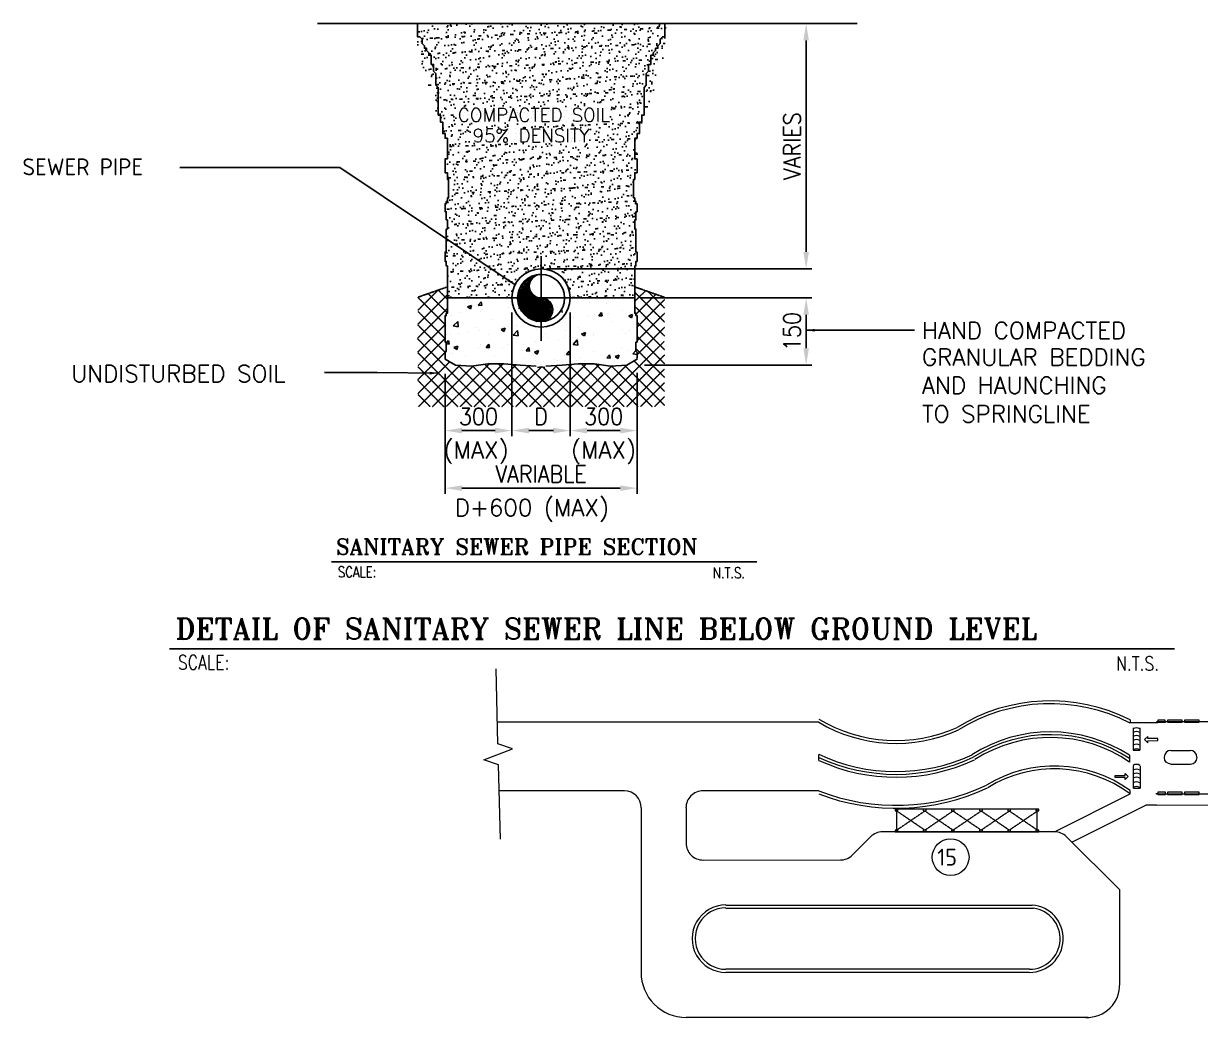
# Model space of a CAD drawing. Header units: metres. Extents: x 6917732 to 8046551, y 3602874 to 4094271.
# Drawn here: x 6917732 to 7126787, y 3789614 to 3966128 of the extents above; entities that cross this region are included whole.
import ezdxf

# ---------------------------------------------------------------- set-up
doc = ezdxf.new("R2010")
doc.units = ezdxf.units.M
doc.header["$LTSCALE"] = 0.5
doc.header["$MEASUREMENT"] = 0
doc.header["$PDMODE"] = 2
doc.header["$PDSIZE"] = 0.1
for name, pattern in [('03000 - Plant Layout 1$0$CENTER2', [1.125, 0.75, -0.125, 0.125, -0.125]), ('CENTER2', [1.125, 0.75, -0.125, 0.125, -0.125]), ('HIDDEN', [0.375, 0.25, -0.125]), ('HIDDEN2', [4.7625, 3.175, -1.5875])]:
    doc.linetypes.add(name, pattern=pattern)
doc.layers.get('0').update_dxf_attribs({"linetype": 'CONTINUOUS'})
doc.layers.get('Defpoints').update_dxf_attribs({"linetype": 'CONTINUOUS'})
for name, color, linetype in [('A-CL', 8, 'CENTER2'), ('CI-CEN', 1, '03000 - Plant Layout 1$0$CENTER2'), ('CI-ROAD', 11, 'CONTINUOUS'), ('DIM', 8, 'CONTINUOUS'), ('Extinguisher', 2, 'CONTINUOUS'), ('PIPING', 7, 'CONTINUOUS'), ('POTABLE', 6, 'CONTINUOUS'), ('RD-TXT', 7, 'CONTINUOUS'), ('SANITARY', 6, 'CONTINUOUS'), ('TBLOCK', 7, 'CONTINUOUS'), ('TXT-BLDG NO', 20, 'CONTINUOUS'), ('TXT5', 4, 'CONTINUOUS')]:
    doc.layers.add(name, color=color, linetype=linetype)
doc.layers.add('AN-TEXT', color=7, linetype='CONTINUOUS', lineweight=40)
doc.layers.add('CI-PED-FOOTPATH', color=44, linetype='CONTINUOUS', lineweight=0)
doc.layers.get('CI-CEN').off()
doc.styles.add('3.5mm', font='ISO3098B.shx', dxfattribs={"height": 3.5})
doc.styles.add('ROMANS', font='ROMANS.shx', dxfattribs={"width": 0.9})
doc.styles.add('RS', font='ROMANS.shx')
doc.styles.add('RT', font='ROMANT')
doc.dimstyles.new('1-200', dxfattribs={"dimtxt": 3000, "dimasz": 3000, "dimexe": 1000, "dimexo": 1000, "dimgap": 1000, "dimtad": 1, "dimdec": 0, "dimdsep": 46, "dimtxsty": 'ROMANS', "dimcen": 0, "dimclrd": 5, "dimclre": 5, "dimclrt": 2, "dimadec": 0, "dimazin": 2, "dimtfac": 1, "dimtdec": 0, "dimtmove": 2, "dimatfit": 2, "dimfxl": 1, "dimtolj": 1, "dimtzin": 0, "dimlwd": -1, "dimlwe": -1, "dimarcsym": 0})

# ---------------------------------------------------------------- blocks, each defined once
blk = doc.blocks.new('*D64')
at = {"layer": 'Defpoints', "color": 0, "lineweight": -3, "transparency": 16777216}
for p in [(7042021, 3966128), (7009666, 3922576), (7056748, 3922576)]:
    blk.add_point(p, dxfattribs=at)
at = {"layer": 'DIM', "color": 5, "transparency": 16777216}
for p, q in [((7043021, 3966128), (7057748, 3966128)), ((7056748, 3963128), (7056748, 3925576)), ((7010666, 3922576), (7057748, 3922576))]:
    blk.add_line(p, q, dxfattribs=at)
at = {"layer": 'DIM', "color": 5, "lineweight": -3, "transparency": 16777216}
for points in [[(7056248, 3963128), (7057248, 3963128), (7056748, 3966128)], [(7056248, 3925576), (7057248, 3925576), (7056748, 3922576)]]:
    blk.add_solid(points, dxfattribs=at)
at = {"layer": 'DIM', "color": 2, "transparency": 16777216, "insert": (7054248, 3944352), "char_height": 3000, "attachment_point": 5, "rotation": 90, "style": 'ROMANS'}
blk.add_mtext('\\A1;VARIES', dxfattribs=at)
blk = doc.blocks.new('*D65')
at = {"layer": 'Defpoints', "color": 0, "lineweight": -3, "transparency": 16777216}
for p in [(7026718, 3905102), (6992613, 3902577), (7026718, 3883617)]:
    blk.add_point(p, dxfattribs=at)
at = {"layer": 'DIM', "color": 5, "transparency": 16777216}
for p, q in [((7026718, 3904102), (7026718, 3882617)), ((6992613, 3901577), (6992613, 3882617)), ((6995613, 3883617), (7023718, 3883617))]:
    blk.add_line(p, q, dxfattribs=at)
at = {"layer": 'DIM', "color": 5, "lineweight": -3, "transparency": 16777216}
for points in [[(6995613, 3884117), (6995613, 3883117), (6992613, 3883617)], [(7023718, 3884117), (7023718, 3883117), (7026718, 3883617)]]:
    blk.add_solid(points, dxfattribs=at)
at = {"layer": 'DIM', "color": 2, "transparency": 16777216, "insert": (7009666, 3886117), "char_height": 3000, "attachment_point": 5, "style": 'ROMANS'}
blk.add_mtext('\\A1;VARIABLE', dxfattribs=at)
blk = doc.blocks.new('*D66')
at = {"layer": 'Defpoints', "color": 0, "lineweight": -3, "transparency": 16777216}
for p in [(7014844, 3915804), (7026718, 3902731), (7026718, 3893839)]:
    blk.add_point(p, dxfattribs=at)
at = {"layer": 'DIM', "color": 5, "transparency": 16777216}
for p, q in [((7014844, 3914804), (7014844, 3892839)), ((7026718, 3901731), (7026718, 3892839)), ((7017844, 3893839), (7023718, 3893839))]:
    blk.add_line(p, q, dxfattribs=at)
at = {"layer": 'DIM', "color": 5, "lineweight": -3, "transparency": 16777216}
for points in [[(7017844, 3894339), (7017844, 3893339), (7014844, 3893839)], [(7023718, 3894339), (7023718, 3893339), (7026718, 3893839)]]:
    blk.add_solid(points, dxfattribs=at)
at = {"layer": 'DIM', "color": 2, "transparency": 16777216, "insert": (7020781, 3896339), "char_height": 3000, "attachment_point": 5, "style": 'ROMANS'}
blk.add_mtext('\\A1;300', dxfattribs=at)
blk = doc.blocks.new('*D67')
at = {"layer": 'Defpoints', "color": 0, "lineweight": -3, "transparency": 16777216}
for p in [(7004488, 3913434), (7014844, 3913434), (7014844, 3893839)]:
    blk.add_point(p, dxfattribs=at)
at = {"layer": 'DIM', "color": 5, "transparency": 16777216}
for p, q in [((7004488, 3912434), (7004488, 3892839)), ((7014844, 3912434), (7014844, 3892839)), ((7007488, 3893839), (7011844, 3893839))]:
    blk.add_line(p, q, dxfattribs=at)
at = {"layer": 'DIM', "color": 5, "lineweight": -3, "transparency": 16777216}
for points in [[(7007488, 3894339), (7007488, 3893339), (7004488, 3893839)], [(7011844, 3894339), (7011844, 3893339), (7014844, 3893839)]]:
    blk.add_solid(points, dxfattribs=at)
at = {"layer": 'DIM', "color": 2, "transparency": 16777216, "insert": (7009666, 3896339), "char_height": 3000, "attachment_point": 5, "style": 'ROMANS'}
blk.add_mtext('\\A1;D', dxfattribs=at)
blk = doc.blocks.new('*D68')
at = {"layer": 'Defpoints', "color": 0, "lineweight": -3, "transparency": 16777216}
for p in [(7004488, 3915804), (6992613, 3904948), (7004488, 3893839)]:
    blk.add_point(p, dxfattribs=at)
at = {"layer": 'DIM', "color": 5, "transparency": 16777216}
for p, q in [((7004488, 3914804), (7004488, 3892839)), ((6992613, 3903948), (6992613, 3892839)), ((6995613, 3893839), (7001488, 3893839))]:
    blk.add_line(p, q, dxfattribs=at)
at = {"layer": 'DIM', "color": 5, "lineweight": -3, "transparency": 16777216}
for points in [[(6995613, 3894339), (6995613, 3893339), (6992613, 3893839)], [(7001488, 3894339), (7001488, 3893339), (7004488, 3893839)]]:
    blk.add_solid(points, dxfattribs=at)
at = {"layer": 'DIM', "color": 2, "transparency": 16777216, "insert": (6998551, 3896339), "char_height": 3000, "attachment_point": 5, "style": 'ROMANS'}
blk.add_mtext('\\A1;300', dxfattribs=at)
blk = doc.blocks.new('*D69')
at = {"layer": 'Defpoints', "color": 0, "lineweight": -3, "transparency": 16777216}
for p in [(7026309, 3917398), (7027031, 3905465), (7056748, 3905465)]:
    blk.add_point(p, dxfattribs=at)
at = {"layer": 'DIM', "color": 5, "transparency": 16777216}
for p, q in [((7027309, 3917398), (7057748, 3917398)), ((7056748, 3914398), (7056748, 3908465)), ((7028031, 3905465), (7057748, 3905465))]:
    blk.add_line(p, q, dxfattribs=at)
at = {"layer": 'DIM', "color": 5, "lineweight": -3, "transparency": 16777216}
for points in [[(7056248, 3914398), (7057248, 3914398), (7056748, 3917398)], [(7056248, 3908465), (7057248, 3908465), (7056748, 3905465)]]:
    blk.add_solid(points, dxfattribs=at)
at = {"layer": 'DIM', "color": 2, "transparency": 16777216, "insert": (7054248, 3911431), "char_height": 3000, "attachment_point": 5, "rotation": 90, "style": 'ROMANS'}
blk.add_mtext('\\A1;150', dxfattribs=at)
blk = doc.blocks.new('*X63')
at = {"color": 0}
for p, q in [((501839, -64903), (501887, -64845)), ((501899, -64908), (501887, -64845)), ((501996, -64783), (501996, -64783)), ((502421, -64830), (502421, -64830)), ((502530, -64806), (502530, -64806)), ((502788, -64865), (502788, -64865)), ((503064, -64829), (503064, -64829)), ((503167, -64815), (503167, -64815)), ((503409, -64808), (503409, -64808)), ((503597, -64851), (503597, -64851)), ((503827, -64850), (503827, -64850)), ((501278, -65063), (501278, -65063)), ((501528, -65031), (501528, -65031)), ((501648, -64935), (501718, -64908)), ((501648, -64935), (501697, -64969)), ((501697, -64969), (501718, -64908)), ((501838, -64930), (501838, -64930)), ((501839, -64903), (501899, -64908)), ((501871, -65017), (501871, -65017)), ((501907, -64981), (501907, -64981)), ((502385, -64947), (502385, -64947)), ((502538, -64898), (502538, -64898)), ((502556, -64965), (502604, -64908)), ((502616, -64971), (502604, -64908)), ((502890, -64883), (502890, -64883)), ((503085, -65015), (503135, -65049)), ((503134, -65049), (503155, -64989)), ((503244, -64950), (503244, -64950)), ((503333, -65034), (503322, -64971)), ((503910, -65071), (503910, -65071)), ((503991, -65091), (504039, -65034)), ((504050, -65096), (504039, -65034)), ((504131, -64874), (504131, -64874)), ((504165, -65043), (504165, -65043)), ((504416, -65006), (504416, -65006)), ((504522, -65095), (504592, -65069)), ((504572, -65129), (504592, -65069)), ((501267, -65272), (501267, -65272)), ((501352, -65092), (501352, -65092)), ((501393, -65273), (501471, -65192)), ((501393, -65273), (501482, -65287)), ((501482, -65287), (501471, -65192)), ((501494, -65250), (501494, -65250)), ((502077, -65150), (502077, -65150)), ((502275, -65292), (502275, -65292)), ((502372, -65280), (502372, -65280)), ((502525, -65259), (502525, -65259)), ((502878, -65216), (502878, -65216)), ((503397, -65141), (503397, -65141)), ((503536, -65126), (503536, -65126)), ((503786, -65093), (503786, -65093)), ((503991, -65091), (504050, -65096)), ((504209, -65200), (504209, -65200)), ((504522, -65095), (504572, -65129)), ((501265, -65425), (501265, -65425)), ((501340, -65425), (501340, -65425)), ((501478, -65406), (501478, -65406)), ((501644, -65375), (501644, -65375)), ((501801, -65294), (501801, -65294)), ((501859, -65350), (501859, -65350)), ((502012, -65429), (502012, -65429)), ((502245, -65338), (502315, -65311)), ((502245, -65338), (502294, -65371)), ((502294, -65372), (502315, -65311)), ((502335, -65317), (502335, -65317)), ((502459, -65500), (502459, -65500)), ((502460, -65439), (502538, -65357)), ((502460, -65439), (502549, -65452)), ((502549, -65452), (502538, -65357)), ((502546, -65451), (502546, -65451)), ((502869, -65340), (502869, -65340)), ((503042, -65400), (503042, -65400)), ((503080, -65474), (503080, -65474)), ((503385, -65474), (503385, -65474)), ((503403, -65362), (503403, -65362)), ((503523, -65487), (503523, -65487)), ((503614, -65496), (503614, -65496)), ((503625, -65300), (503625, -65300)), ((503682, -65418), (503752, -65391)), ((503682, -65418), (503731, -65452)), ((503731, -65452), (503752, -65391)), ((503898, -65403), (503898, -65403)), ((503902, -65438), (503902, -65438)), ((504403, -65339), (504403, -65339)), ((504470, -65407), (504470, -65407)), ((504533, -65354), (504533, -65354)), ((501267, -65584), (501309, -65535)), ((501267, -65593), (501320, -65597)), ((501293, -65700), (501293, -65700)), ((501320, -65597), (501309, -65535)), ((501404, -65660), (501474, -65634)), ((501404, -65660), (501454, -65694)), ((501454, -65694), (501474, -65634)), ((501847, -65683), (501847, -65683)), ((501876, -65600), (501876, -65600)), ((501978, -65655), (502026, -65597)), ((501978, -65655), (502037, -65660)), ((502012, -65686), (502012, -65686)), ((502037, -65660), (502026, -65598)), ((502262, -65653), (502262, -65653)), ((502360, -65613), (502360, -65613)), ((502641, -65604), (502641, -65604)), ((502695, -65718), (502743, -65660)), ((502755, -65723), (502743, -65660)), ((502865, -65549), (502865, -65549)), ((503273, -65520), (503273, -65520)), ((503528, -65604), (503605, -65523)), ((503528, -65604), (503616, -65618)), ((503616, -65618), (503605, -65523)), ((504391, -65672), (504391, -65672)), ((504595, -65770), (504651, -65711)), ((501327, -65758), (501327, -65758)), ((501380, -65769), (501380, -65769)), ((501602, -65803), (501602, -65803)), ((502136, -65825), (502136, -65825)), ((502670, -65848), (502670, -65848)), ((502695, -65718), (502755, -65723)), ((502841, -65741), (502911, -65714)), ((502841, -65741), (502891, -65774)), ((502853, -65882), (502853, -65882)), ((502891, -65774), (502911, -65714)), ((503010, -65915), (503010, -65915)), ((503204, -65870), (503204, -65870)), ((503260, -65882), (503260, -65882)), ((503373, -65807), (503373, -65807)), ((503412, -65780), (503460, -65723)), ((503412, -65780), (503472, -65786)), ((503472, -65786), (503460, -65723)), ((503584, -65896), (503584, -65896)), ((503639, -65832), (503639, -65832)), ((503738, -65893), (503738, -65893)), ((503886, -65736), (503886, -65736)), ((504129, -65843), (504178, -65786)), ((504129, -65843), (504189, -65848)), ((504167, -65796), (504167, -65796)), ((504189, -65848), (504178, -65786)), ((504270, -65749), (504270, -65749)), ((504271, -65916), (504271, -65916)), ((504279, -65821), (504349, -65794)), ((504279, -65821), (504328, -65854)), ((504328, -65854), (504349, -65794)), ((504521, -65716), (504521, -65716)), ((504595, -65770), (504672, -65782)), ((502348, -65946), (502348, -65946)), ((503001, -65997), (503001, -65997))]:
    blk.add_line(p, q, dxfattribs=at)
blk = doc.blocks.new('*X60')
at = {"color": 0}
for p, q in [((72720, 64677), (72725, 64681)), ((70786, 64475), (70964, 64654)), ((70786, 64351), (71049, 64614)), ((71028, 64347), (70786, 64590)), ((71051, 64448), (70876, 64623)), ((71049, 64574), (70968, 64655)), ((72720, 64553), (72817, 64649)), ((72984, 64372), (72720, 64635)), ((72731, 64440), (72908, 64618)), ((72741, 64326), (72984, 64569)), ((72984, 64495), (72837, 64642)), ((70786, 64227), (71049, 64491)), ((71028, 64223), (70786, 64466)), ((72984, 64248), (72720, 64511)), ((72741, 64203), (72984, 64445)), ((72984, 64124), (72741, 64367)), ((70786, 64103), (71028, 64346)), ((71029, 64099), (70786, 64343)), ((72741, 64079), (72984, 64322)), ((72984, 64000), (72741, 64243)), ((70786, 63980), (71028, 64223)), ((71389, 63616), (70786, 64219)), ((72401, 63616), (72984, 64198)), ((70786, 63856), (71028, 64099)), ((71265, 63616), (70786, 64095)), ((72525, 63616), (72984, 64074)), ((72984, 63877), (72731, 64130)), ((70786, 63732), (71069, 64016)), ((71141, 63616), (70786, 63971)), ((70793, 63616), (71160, 63983)), ((70917, 63616), (71278, 63977)), ((71040, 63616), (71421, 63996)), ((71512, 63616), (71144, 63984)), ((71164, 63616), (71544, 63996)), ((71636, 63616), (71275, 63977)), ((71288, 63616), (71660, 63988)), ((71760, 63616), (71383, 63992)), ((71412, 63616), (71776, 63980)), ((71884, 63616), (71503, 63996)), ((71535, 63616), (71889, 63969)), ((72007, 63616), (71633, 63990)), ((71659, 63616), (72026, 63982)), ((72131, 63616), (71766, 63981)), ((71783, 63616), (72159, 63992)), ((72255, 63616), (71903, 63967)), ((71906, 63616), (72287, 63996)), ((72379, 63616), (72013, 63981)), ((72030, 63616), (72404, 63990)), ((72502, 63616), (72128, 63990)), ((72154, 63616), (72514, 63976)), ((72626, 63616), (72246, 63996)), ((72278, 63616), (72647, 63985)), ((72750, 63616), (72371, 63994)), ((72874, 63616), (72513, 63976)), ((72984, 63629), (72629, 63984)), ((72649, 63616), (72984, 63951)), ((72984, 63753), (72713, 64024)), ((71017, 63616), (70786, 63848)), ((72773, 63616), (72984, 63827)), ((70894, 63616), (70786, 63724)), ((72896, 63616), (72984, 63703))]:
    blk.add_line(p, q, dxfattribs=at)
blk = doc.blocks.new('*X61')
at = {"color": 0}
for p, q in [((71682, 64641), (71828, 64787)), ((71689, 64660), (71810, 64781)), ((71699, 64683), (71787, 64771)), ((71836, 64783), (71844, 64791)), ((71857, 64791), (71859, 64793)), ((71675, 64597), (71780, 64702)), ((71675, 64584), (71780, 64689)), ((71675, 64572), (71780, 64678)), ((71676, 64610), (71783, 64718)), ((71676, 64561), (71782, 64667)), ((71679, 64625), (71791, 64738)), ((71725, 64721), (71749, 64745)), ((71678, 64550), (71785, 64657)), ((71680, 64540), (71788, 64648)), ((71682, 64530), (71792, 64640)), ((71685, 64520), (71797, 64632)), ((71688, 64511), (71802, 64625)), ((71692, 64502), (71808, 64618)), ((71696, 64494), (71814, 64612)), ((71700, 64485), (71821, 64606)), ((71704, 64478), (71828, 64601)), ((71709, 64470), (71836, 64597)), ((71714, 64463), (71844, 64593)), ((71719, 64455), (71853, 64590)), ((71725, 64449), (71863, 64587)), ((71731, 64442), (71874, 64585)), ((71737, 64436), (71886, 64585)), ((71743, 64430), (71897, 64584)), ((71750, 64424), (71908, 64582)), ((71756, 64418), (71918, 64580)), ((71764, 64413), (71926, 64576)), ((71771, 64408), (71935, 64572)), ((71779, 64404), (71943, 64567)), ((71787, 64399), (71950, 64562)), ((71795, 64395), (71956, 64557)), ((71803, 64391), (71963, 64550)), ((71812, 64388), (71968, 64544)), ((71822, 64385), (71973, 64536)), ((71831, 64382), (71978, 64528)), ((71841, 64379), (71982, 64520)), ((71852, 64377), (71985, 64511)), ((71862, 64376), (71988, 64501)), ((71874, 64375), (71989, 64490)), ((71886, 64375), (71990, 64478)), ((71899, 64376), (71989, 64465)), ((71915, 64379), (71985, 64449)), ((71937, 64389), (71976, 64427))]:
    blk.add_line(p, q, dxfattribs=at)
blk = doc.blocks.new('sdsxdc')
at = {"layer": 'CI-PED-FOOTPATH', "color": 15, "lineweight": 0}
for p, q in [((7114291, 3842457, 66), (7114291, 3841895, 66)), ((7119328, 3842119, 713), (7119001, 3842120, 783)), ((7114276, 3829300, 31), (7114275, 3829921, 31)), ((7119335, 3829320, -66), (7118870, 3829321, 31))]:
    blk.add_line(p, q, dxfattribs=at)
at = {"layer": 'CI-PED-FOOTPATH', "color": 15, "lineweight": 0, "extrusion": (0.007641, -0.020191, 0.999767)}
for p, q in [((7114868, 3837071, 290), (7114866, 3841031, 370)), ((7116031, 3841032, 361), (7116033, 3837072, 281)), ((7119001, 3842152, 409), (7145297, 3842169, 226)), ((7114859, 3837077, 290), (7116024, 3837078, 281)), ((7125027, 3836954, 112), (7121544, 3836959, 154)), ((7114901, 3830357, 154), (7114899, 3834317, 234)), ((7116064, 3834318, 225), (7116066, 3830358, 145)), ((7121544, 3834615, 107), (7125028, 3834610, 65)), ((7114901, 3830357, 154), (7116066, 3830358, 145)), ((7119001, 3829347, -196), (7145317, 3829353, -33)), ((7119001, 3827343, -236), (7128515, 3827346, -178))]:
    blk.add_line(p, q, dxfattribs=at)
at = {"layer": 'CI-PED-FOOTPATH', "color": 15, "lineweight": 0}
for points, elevation in [([(7119242, 3841952), (7114291, 3841952)], 403), ([(7119001, 3827343), (7117068, 3827343)], -236)]:
    blk.add_lwpolyline(points, dxfattribs=dict(at, elevation=elevation))
at = {"layer": 'CI-PED-FOOTPATH', "color": 15, "lineweight": 0, "extrusion": (0.007641, -0.020191, 0.999767)}
for points, elevation in [([(8019608, 1073218), (8018350, 1073694), (8018209, 1073319), (8019467, 1072844)], -22774), ([(8022404, 1072162), (8019972, 1073081), (8019830, 1072707), (8022263, 1071788)], -22809), ([(8025216, 1071100), (8022783, 1072019), (8022642, 1071645), (8025074, 1070726)], -22809), ([(8014941, 1071270), (8015257, 1070569), (8015384, 1070905), (8017055, 1070274), (8017186, 1070619), (8015515, 1071251), (8015642, 1071586)], -22822), ([(8009909, 1066176), (8009208, 1065860), (8009335, 1066195), (8007664, 1066826), (8007795, 1067172), (8009466, 1066541), (8009593, 1066877)], -22822), ([(8015080, 1061233), (8013822, 1061708), (8013681, 1061334), (8014939, 1060858)], -22774), ([(8017876, 1060176), (8015444, 1061095), (8015303, 1060721), (8017735, 1059802)], -22809), ([(8020688, 1059114), (8018256, 1060033), (8018115, 1059659), (8020547, 1058740)], -22809)]:
    blk.add_lwpolyline(points, close=True, dxfattribs=dict(at, elevation=elevation))
at = {"layer": 'CI-PED-FOOTPATH', "color": 15, "lineweight": 0, "flags": 128}
for points, elevation in [([(7114193, 3836181), (7114192, 3834981)], 66), ([(7100863, 3822582), (7114276, 3829300)], 33), ([(7103927, 3820762), (7117068, 3827343)], 33)]:
    blk.add_lwpolyline(points, dxfattribs=dict(at, elevation=elevation))
at = {"layer": 'CI-PED-FOOTPATH', "color": 15, "lineweight": 0, "elevation": 33}
for points in [[(7097558, 3826280), (7098058, 3826280), (7098058, 3826580), (7097558, 3826580)], [(7097558, 3822580), (7098058, 3822580), (7098058, 3822880), (7097558, 3822880)]]:
    blk.add_lwpolyline(points, close=True, dxfattribs=at)
at = {"layer": 'CI-PED-FOOTPATH', "color": 15, "lineweight": 0, "extrusion": (0.007641, -0.020191, 0.999767)}
for centre, radius, start, end in [((8013940, 1072755, -22769), 1066, 36.19478, 102.41746), ((8013709, 1072143, -22822), 1066, 36.19478, 102.41746), ((8013458, 1071481, -22822), 1066, 36.19478, 102.41746), ((8013206, 1070812, -22822), 1066, 36.19478, 102.41746), ((8012613, 1069268, -22822), 1066, 36.19478, 102.41746), ((8012913, 1070036, -22822), 1066, 36.19478, 102.41746), ((8018183, 1066741, -22904), 1165, 69.23004, 159.23004), ((8021438, 1065503, -22920), 1165, 339.30612, 69.30612), ((8011671, 1066663, -22822), 1066, 36.19478, 102.41746), ((8011363, 1065850, -22822), 1066, 36.19478, 102.41746), ((8011113, 1065188, -22822), 1066, 36.19478, 102.41746), ((8010861, 1064520, -22822), 1066, 36.19478, 102.41746), ((8010567, 1063743, -22822), 1066, 36.19478, 102.41746), ((8010274, 1062966, -22822), 1066, 36.19478, 102.41746)]:
    blk.add_arc(centre, radius, start, end, dxfattribs=at)
at = {"layer": 'CI-PED-FOOTPATH', "color": 15, "lineweight": 0}
blk.add_arc((7100863, 3819582, 33), 3000, 45.03587, 90.00443, dxfattribs=at)
at = {"layer": 'CI-PED-FOOTPATH', "color": 15, "lineweight": 0, "extrusion": (-0.007641, 0.020191, -0.999767)}
blk.add_ellipse((7121545, 3835795, 131), major_axis=(-1, -1180, -24), ratio=0.9875503, start_param=0, end_param=1.5707963, dxfattribs=at)
at = {"layer": 'CI-PED-FOOTPATH', "color": 15, "lineweight": 0, "extrusion": (0.007641, -0.020191, 0.999767)}
blk.add_ellipse((7125027, 3835790, 89), major_axis=(1, -1180, -24), ratio=0.9875503, start_param=0, end_param=1.5707963, dxfattribs=at)
at = {"layer": 'CI-ROAD', "color": 15, "lineweight": 0}
for p, q in [((7058987, 3835238, 66), (7058989, 3836341, 561)), ((7024487, 3829847, 314), (7002230, 3829847, 314)), ((7058988, 3829847, 314), (7038423, 3829847, 314)), ((7027427, 3826847, 33), (7027427, 3797627, 33)), ((7035427, 3826847, 33), (7035427, 3820576, 33)), ((7064938, 3818456, 33), (7068189, 3821702, 33)), ((7100863, 3822582, 33), (7070308, 3822580, 33)), ((7112443, 3812256, 33), (7102983, 3821705, 33)), ((7038428, 3817576, 33), (7062818, 3817578, 33)), ((7112444, 3795618, 314), (7112443, 3812256, 314)), ((7042490, 3809577, 314), (7096879, 3809581, 314)), ((7042490, 3809025, 314), (7097131, 3809029, 314)), ((7096402, 3798172, 314), (7042487, 3798172, 314)), ((7096403, 3797619, 314), (7042487, 3797615, 314)), ((7106829, 3789618, 33), (7035427, 3789618, 33))]:
    blk.add_line(p, q, dxfattribs=at)
at = {"layer": 'CI-ROAD', "color": 15, "lineweight": 0, "extrusion": (-0.051838, -0.087521, 0.994813), "elevation": -698347, "flags": 128}
blk.add_lwpolyline([(4077600, 6820725), (4070539, 6831964), (4067857, 6831401), (4071242, 6835713), (4068559, 6835149), (4061498, 6846506)], dxfattribs=at)
at = {"layer": 'CI-ROAD', "color": 15, "lineweight": 0, "elevation": 66, "flags": 128}
blk.add_lwpolyline([(7058988, 3842028), (7001918, 3842028)], dxfattribs=at)
at = {"layer": 'CI-ROAD', "color": 15, "lineweight": 0, "elevation": 33}
for points in [[(7072558, 3826280), (7073058, 3826280), (7073058, 3826580), (7072558, 3826580)], [(7072808, 3822580), (7097808, 3822580), (7097808, 3826580), (7072808, 3826580)], [(7077558, 3826280), (7078058, 3826280), (7078058, 3826580), (7077558, 3826580)], [(7082558, 3826280), (7083058, 3826280), (7083058, 3826580), (7082558, 3826580)], [(7087558, 3826280), (7088058, 3826280), (7088058, 3826580), (7087558, 3826580)], [(7092558, 3826280), (7093058, 3826280), (7093058, 3826580), (7092558, 3826580)], [(7072558, 3822580), (7073058, 3822580), (7073058, 3822880), (7072558, 3822880)], [(7077558, 3822580), (7078058, 3822580), (7078058, 3822880), (7077558, 3822880)], [(7082558, 3822580), (7083058, 3822580), (7083058, 3822880), (7082558, 3822880)], [(7087558, 3822580), (7088058, 3822580), (7088058, 3822880), (7087558, 3822880)], [(7092558, 3822580), (7093058, 3822580), (7093058, 3822880), (7092558, 3822880)]]:
    blk.add_lwpolyline(points, close=True, dxfattribs=at)
at = {"layer": 'CI-ROAD', "color": 15, "linetype": 'HIDDEN', "lineweight": 0, "ltscale": 7, "elevation": 33}
for points in [[(7077808, 3822880), (7072808, 3826280)], [(7072808, 3822880), (7077808, 3826280)], [(7082808, 3822880), (7077808, 3826280)], [(7077808, 3822880), (7082808, 3826280)], [(7087808, 3822880), (7082808, 3826280)], [(7082808, 3822880), (7087808, 3826280)], [(7092808, 3822880), (7087808, 3826280)], [(7087808, 3822880), (7092808, 3826280)], [(7097808, 3822880), (7092808, 3826280)], [(7092808, 3822880), (7097808, 3826280)]]:
    blk.add_lwpolyline(points, dxfattribs=at)
at = {"layer": 'CI-ROAD', "color": 15, "lineweight": 0}
for centre, radius, start, end in [((7100126, 3814420, 66), 31412, 63.19428, 121.79856), ((7100126, 3814420, 66), 30912, 62.72505, 121.85946), ((7072703, 3865289, 66), 26504, 238.83693, 294.21406), ((7072703, 3865289, 66), 27004, 239.47634, 294.28499), ((7100126, 3814420, 66), 25912, 57.12071, 122.60232), ((7100126, 3814420, 66), 25412, 56.38973, 122.60232), ((7100126, 3814420, 66), 24912, 55.62277, 122.60232), ((7072703, 3865289, 66), 32004, 244.60684, 294.98774), ((7072703, 3865289, 66), 33004, 245.42806, 294.98774), ((7072703, 3865289, 66), 32504, 245.10102, 294.98774), ((7100828, 3811340, 66), 22936, 54.10641, 121.75538), ((7100828, 3811340, 66), 22436, 53.17613, 121.75538), ((7072703, 3865289, 66), 38004, 248.84526, 294.98774), ((7072703, 3865289, 66), 38504, 249.13289, 294.98774), ((7024462, 3826847, 314), 3000, 0, 89.52619), ((7038398, 3826847, 314), 3000, 89.52619, 179.93214), ((7070309, 3819580, 33), 3000, 90.00443, 134.96413), ((7038427, 3820576, 33), 3000, 180, 270.00443), ((7062818, 3820578, 33), 3000, 270.00443, 314.96413), ((7042468, 3803609, 314), 5989, 89.78443, 270.18306), ((7042485, 3803625, 314), 5453, 89.94137, 270.02612), ((7096405, 3803625, 314), 5453, 269.97388, 82.35006), ((7096422, 3803609, 314), 5989, 269.81694, 85.62415), ((7035427, 3797618, 33), 8000, 179.93214, 270), ((7106637, 3795425, 314), 5810, 268.10276, 1.90614)]:
    blk.add_arc(centre, radius, start, end, dxfattribs=at)
blk = doc.blocks.new('A$C65520D9C')
at = {"layer": 'CI-CEN', "color": 8, "linetype": 'HIDDEN2', "lineweight": 0, "ltscale": 2000}
blk.add_blockref('sdsxdc', (-7494656, -4067566, -33), dxfattribs=at)
blk = doc.blocks.new('A$C021B369C')
at = {"layer": 'RD-TXT', "color": 2}
blk.add_blockref('A$C65520D9C', (0, 0), dxfattribs=at)

msp = doc.modelspace()

# ---------------------------------------------------------------- hatches: boundary and pattern name
at = {"layer": 'SANITARY', "linetype": 'Continuous'}
h = msp.add_hatch(dxfattribs=at)
h.set_pattern_fill('AR-SAND', color=8, scale=1034.985606, angle=45, style=0)
h.set_pattern_definition([(82.5, (4325357.5, 3595597.8), (-1456.2384, 1364.0356), [0, -1573.1781, 0, -1759.4755, 0, -1681.8516]), (52.5, (4325357.5, 3595597.8), (-770.1716, 3360.5773), [0, -848.6882, 0, -1417.9303, 0, -543.3674]), (12.5, (4324457.4, 3594697.6), (2274.9287, 2283.2117), [0, -517.4928, 0, -1862.9741, 0, -2432.2162]), (2.5, (4324457.4, 3594697.6), (1557.697, 2842.3425), [0, -258.7464, 0, -1221.283, 0, -1397.2306])])
edge = h.paths.add_edge_path()
edge.add_line((7026513.5, 3934543.3), (7026308.6, 3934543.3))
edge.add_line((7026308.6, 3934543.3), (7026308.6, 3935157.6))
edge.add_line((7026308.6, 3935157.6), (7026103.7, 3935157.6))
edge.add_line((7026103.7, 3935157.6), (7026103.7, 3938433.9))
edge.add_line((7026103.7, 3938433.9), (7026308.6, 3938433.9))
edge.add_line((7026308.6, 3938433.9), (7026308.6, 3938881))
edge.add_line((7026308.6, 3938881), (7026308.6, 3939253))
edge.add_line((7026308.6, 3939253), (7026513.5, 3939253))
edge.add_line((7026513.5, 3939253), (7026513.5, 3940481.6))
edge.add_line((7026513.5, 3940481.6), (7026308.6, 3940481.6))
edge.add_line((7026308.6, 3940481.6), (7026308.6, 3942324.5))
edge.add_line((7026308.6, 3942324.5), (7026513.5, 3942324.5))
edge.add_line((7026513.5, 3942324.5), (7026513.5, 3942734))
edge.add_line((7026513.5, 3942734), (7026718.3, 3942734))
edge.add_line((7026718.3, 3942734), (7026718.3, 3943757.8))
edge.add_line((7026718.3, 3943757.8), (7026923.2, 3943757.8))
edge.add_line((7026923.2, 3943757.8), (7026923.2, 3944372.2))
edge.add_line((7026923.2, 3944372.2), (7027128.1, 3944372.2))
edge.add_line((7027128.1, 3944372.2), (7027128.1, 3946829.4))
edge.add_line((7027128.1, 3946829.4), (7027333, 3947034.1))
edge.add_line((7027333, 3947034.1), (7027333, 3948058))
edge.add_line((7027333, 3948058), (7027537.8, 3948262.7))
edge.add_line((7027537.8, 3948262.7), (7027537.8, 3948877))
edge.add_line((7027537.8, 3948877), (7027742.7, 3948877))
edge.add_line((7027742.7, 3948877), (7027742.7, 3949696.1))
edge.add_line((7027742.7, 3949696.1), (7027947.6, 3949696.1))
edge.add_line((7027947.6, 3949696.1), (7027947.6, 3949900.9))
edge.add_line((7027947.6, 3949900.9), (7028152.5, 3950105.6))
edge.add_line((7028152.5, 3950105.6), (7028152.5, 3950310.4))
edge.add_line((7028152.5, 3950310.4), (7028357.4, 3950310.4))
edge.add_line((7028357.4, 3950310.4), (7028357.4, 3950515.2))
edge.add_line((7028357.4, 3950515.2), (7028562.3, 3950719.9))
edge.add_line((7028562.3, 3950719.9), (7028562.3, 3951129.5))
edge.add_line((7028562.3, 3951129.5), (7028767.1, 3951334.2))
edge.add_line((7028767.1, 3951334.2), (7028972, 3951334.2))
edge.add_line((7028972, 3951334.2), (7028972, 3952972.4))
edge.add_line((7028972, 3952972.4), (7029176.9, 3952972.4))
edge.add_line((7029176.9, 3952972.4), (7029176.9, 3953381.9))
edge.add_line((7029176.9, 3953381.9), (7029381.8, 3953381.9))
edge.add_line((7029381.8, 3953381.9), (7029381.8, 3953586.7))
edge.add_line((7029381.8, 3953586.7), (7029586.6, 3953791.4))
edge.add_line((7029586.6, 3953791.4), (7029791.5, 3953791.4))
edge.add_line((7029791.5, 3953791.4), (7029791.5, 3954405.7))
edge.add_line((7029791.5, 3954405.7), (7029996.4, 3954405.7))
edge.add_line((7029996.4, 3954405.7), (7029996.4, 3956658.2))
edge.add_line((7029996.4, 3956658.2), (7030201.3, 3956658.2))
edge.add_line((7030201.3, 3956658.2), (7030201.3, 3956862.9))
edge.add_line((7030201.3, 3956862.9), (7030406.1, 3956862.9))
edge.add_line((7030406.1, 3956862.9), (7030406.1, 3957272.5))
edge.add_line((7030406.1, 3957272.5), (7030611, 3957477.3))
edge.add_line((7030611, 3957477.3), (7030611, 3957886.8))
edge.add_line((7030611, 3957886.8), (7030815.9, 3957886.8))
edge.add_line((7030815.9, 3957886.8), (7030815.9, 3958091.5))
edge.add_line((7030815.9, 3958091.5), (7031020.8, 3958091.5))
edge.add_line((7031020.8, 3958091.5), (7031020.8, 3958705.9))
edge.add_line((7031020.8, 3958705.9), (7031225.6, 3958705.9))
edge.add_line((7031225.6, 3958705.9), (7031225.6, 3959934.5))
edge.add_line((7031225.6, 3959934.5), (7031430.5, 3959934.5))
edge.add_line((7031430.5, 3959934.5), (7031430.5, 3961982.1))
edge.add_line((7031430.5, 3961982.1), (7031635.4, 3962186.9))
edge.add_line((7031635.4, 3962186.9), (7031635.4, 3962801.2))
edge.add_line((7031635.4, 3962801.2), (7031840.3, 3962801.2))
edge.add_line((7031840.3, 3962801.2), (7031840.3, 3966128))
edge.add_line((7031840.3, 3966128), (6987491.3, 3966128))
edge.add_line((6987491.3, 3966128), (6987491.3, 3962801.2))
edge.add_line((6987491.3, 3962801.2), (6987696.2, 3962801.2))
edge.add_line((6987696.2, 3962801.2), (6987696.2, 3962186.9))
edge.add_line((6987696.2, 3962186.9), (6987901, 3961982.1))
edge.add_line((6987901, 3961982.1), (6987901, 3959934.5))
edge.add_line((6987901, 3959934.5), (6988105.9, 3959934.5))
edge.add_line((6988105.9, 3959934.5), (6988105.9, 3958705.9))
edge.add_line((6988105.9, 3958705.9), (6988310.8, 3958705.9))
edge.add_line((6988310.8, 3958705.9), (6988310.8, 3958091.5))
edge.add_line((6988310.8, 3958091.5), (6988515.7, 3958091.5))
edge.add_line((6988515.7, 3958091.5), (6988515.7, 3957886.8))
edge.add_line((6988515.7, 3957886.8), (6988720.6, 3957886.8))
edge.add_line((6988720.6, 3957886.8), (6988720.6, 3957477.3))
edge.add_line((6988720.6, 3957477.3), (6988925.5, 3957272.5))
edge.add_line((6988925.5, 3957272.5), (6988925.5, 3956862.9))
edge.add_line((6988925.5, 3956862.9), (6989130.3, 3956862.9))
edge.add_line((6989130.3, 3956862.9), (6989130.3, 3956658.2))
edge.add_line((6989130.3, 3956658.2), (6989335.2, 3956658.2))
edge.add_line((6989335.2, 3956658.2), (6989335.2, 3954405.7))
edge.add_line((6989335.2, 3954405.7), (6989540.1, 3954405.7))
edge.add_line((6989540.1, 3954405.7), (6989540.1, 3953791.4))
edge.add_line((6989540.1, 3953791.4), (6989745, 3953791.4))
edge.add_line((6989745, 3953791.4), (6989949.8, 3953586.7))
edge.add_line((6989949.8, 3953586.7), (6989949.8, 3953381.9))
edge.add_line((6989949.8, 3953381.9), (6990154.7, 3953381.9))
edge.add_line((6990154.7, 3953381.9), (6990154.7, 3952972.4))
edge.add_line((6990154.7, 3952972.4), (6990359.6, 3952972.4))
edge.add_line((6990359.6, 3952972.4), (6990359.6, 3951334.2))
edge.add_line((6990359.6, 3951334.2), (6990564.5, 3951334.2))
edge.add_line((6990564.5, 3951334.2), (6990769.3, 3951129.5))
edge.add_line((6990769.3, 3951129.5), (6990769.3, 3950719.9))
edge.add_line((6990769.3, 3950719.9), (6990974.2, 3950515.2))
edge.add_line((6990974.2, 3950515.2), (6990974.2, 3950310.4))
edge.add_line((6990974.2, 3950310.4), (6991179.1, 3950310.4))
edge.add_line((6991179.1, 3950310.4), (6991179.1, 3950105.6))
edge.add_line((6991179.1, 3950105.6), (6991384, 3949900.9))
edge.add_line((6991384, 3949900.9), (6991384, 3949696.1))
edge.add_line((6991384, 3949696.1), (6991588.9, 3949696.1))
edge.add_line((6991588.9, 3949696.1), (6991588.9, 3948877))
edge.add_line((6991588.9, 3948877), (6991793.8, 3948877))
edge.add_line((6991793.8, 3948877), (6991793.8, 3948262.7))
edge.add_line((6991793.8, 3948262.7), (6991998.6, 3948058))
edge.add_line((6991998.6, 3948058), (6991998.6, 3947034.1))
edge.add_line((6991998.6, 3947034.1), (6992203.5, 3946829.4))
edge.add_line((6992203.5, 3946829.4), (6992203.5, 3944372.2))
edge.add_line((6992203.5, 3944372.2), (6992408.4, 3944372.2))
edge.add_line((6992408.4, 3944372.2), (6992408.4, 3943757.8))
edge.add_line((6992408.4, 3943757.8), (6992613.3, 3943757.8))
edge.add_line((6992613.3, 3943757.8), (6992613.3, 3942734))
edge.add_line((6992613.3, 3942734), (6992818.1, 3942734))
edge.add_line((6992818.1, 3942734), (6992818.1, 3942324.5))
edge.add_line((6992818.1, 3942324.5), (6993023, 3942324.5))
edge.add_line((6993023, 3942324.5), (6993023, 3940481.6))
edge.add_line((6993023, 3940481.6), (6992818.1, 3940481.6))
edge.add_line((6992818.1, 3940481.6), (6992818.1, 3939253))
edge.add_line((6992818.1, 3939253), (6993023, 3939253))
edge.add_line((6993023, 3939253), (6993023, 3938881))
edge.add_line((6993023, 3938881), (6993023, 3938433.9))
edge.add_line((6993023, 3938433.9), (6993227.9, 3938433.9))
edge.add_line((6993227.9, 3938433.9), (6993227.9, 3935157.6))
edge.add_line((6993227.9, 3935157.6), (6993023, 3935157.6))
edge.add_line((6993023, 3935157.6), (6993023, 3934543.3))
edge.add_line((6993023, 3934543.3), (6992818.1, 3934543.3))
edge.add_line((6992818.1, 3934543.3), (6992818.1, 3934133.8))
edge.add_line((6992818.1, 3934133.8), (6992613.3, 3934133.8))
edge.add_line((6992613.3, 3934133.8), (6992613.3, 3932700.4))
edge.add_line((6992613.3, 3932700.4), (6992818.1, 3932700.4))
edge.add_line((6992818.1, 3932700.4), (6992818.1, 3931267))
edge.add_line((6992818.1, 3931267), (6993023, 3931267))
edge.add_line((6993023, 3931267), (6993023, 3929628.9))
edge.add_line((6993023, 3929628.9), (6992818.1, 3929628.9))
edge.add_line((6992818.1, 3929628.9), (6992818.1, 3925533.6))
edge.add_line((6992818.1, 3925533.6), (6992613.3, 3925533.6))
edge.add_line((6992613.3, 3925533.6), (6992613.3, 3923895.4))
edge.add_line((6992613.3, 3923895.4), (6992818.1, 3923895.4))
edge.add_line((6992818.1, 3923895.4), (6992818.1, 3923076.4))
edge.add_line((6992818.1, 3923076.4), (6993023, 3923076.4))
edge.add_line((6993023, 3923076.4), (6993023, 3917397.7))
edge.add_line((6993023, 3917397.7), (7004487.8, 3917397.7))
edge.add_arc((7009665.8, 3917397.7), 5178, 0, 180, ccw=False)
edge.add_line((7014843.8, 3917397.7), (7026308.6, 3917397.7))
edge.add_line((7026308.6, 3917397.7), (7026308.6, 3923076.4))
edge.add_line((7026308.6, 3923076.4), (7026513.5, 3923076.4))
edge.add_line((7026513.5, 3923076.4), (7026513.5, 3923895.4))
edge.add_line((7026513.5, 3923895.4), (7026718.3, 3923895.4))
edge.add_line((7026718.3, 3923895.4), (7026718.3, 3925533.6))
edge.add_line((7026718.3, 3925533.6), (7026513.5, 3925533.6))
edge.add_line((7026513.5, 3925533.6), (7026513.5, 3929628.9))
edge.add_line((7026513.5, 3929628.9), (7026308.6, 3929628.9))
edge.add_line((7026308.6, 3929628.9), (7026308.6, 3931267))
edge.add_line((7026308.6, 3931267), (7026513.5, 3931267))
edge.add_line((7026513.5, 3931267), (7026513.5, 3932700.4))
edge.add_line((7026513.5, 3932700.4), (7026718.3, 3932700.4))
edge.add_line((7026718.3, 3932700.4), (7026718.3, 3934133.8))
edge.add_line((7026718.3, 3934133.8), (7026513.5, 3934133.8))
edge.add_line((7026513.5, 3934133.8), (7026513.5, 3934543.3))

# ---------------------------------------------------------------- linework, layer by layer
at = {"layer": 'A-CL', "color": 8}
msp.add_line((6987776.5, 3917525.9), (6993023, 3919353.2), dxfattribs=at)
at = {"layer": 'A-CL'}
msp.add_line((7031555.1, 3917525.9), (7026308.6, 3919353.2), dxfattribs=at)
at = {"layer": 'AN-TEXT', "color": 2, "lineweight": 15}
msp.add_circle((7082408.1, 3818080.6), 3267.7, dxfattribs=at)
at = {"layer": 'PIPING', "color": 7}
for p, q in [((6969950.2, 3966128), (6987491.3, 3966128)), ((6987491.3, 3966128), (7031840.3, 3966128)), ((7031840.3, 3966128), (7065829.3, 3966128))]:
    msp.add_line(p, q, dxfattribs=at)
at = {"layer": 'PIPING', "color": 8}
for p, q in [((7009665.8, 3924790.2), (7009665.8, 3909800.1)), ((6993023, 3917397.7), (7004487.8, 3917397.7)), ((7004487.8, 3917397.7), (7014843.8, 3917397.7)), ((7014843.8, 3917397.7), (7026308.6, 3917397.7))]:
    msp.add_line(p, q, dxfattribs=at)
at = {"layer": 'PIPING', "color": 6}
for points in [[(6993023, 3938881), (6993023, 3939624.9), (6992613.3, 3939624.9), (6992613.3, 3942082.1), (6993023, 3942082.1), (6993023, 3945767.9), (6992613.3, 3945767.9), (6992613.3, 3946587), (6992203.5, 3946587), (6992203.5, 3948634.7), (6991793.8, 3948634.7), (6991793.8, 3949863.3), (6991384, 3949863.3), (6991384, 3954777.7), (6990974.2, 3955187.2), (6990974.2, 3957234.9), (6990564.5, 3957644.4), (6990564.5, 3958873), (6990154.7, 3958873), (6990154.7, 3960511.2), (6989745, 3960511.2), (6989745, 3960920.7), (6989335.2, 3961330.2), (6989335.2, 3961739.8), (6988925.4, 3961739.8), (6988925.4, 3962149.3), (6988515.7, 3962558.9), (6988515.7, 3963377.9), (6988105.9, 3963787.4), (6987696.2, 3963787.4), (6987696.2, 3966128)], [(7026308.6, 3938881), (7026308.6, 3939624.9), (7026718.3, 3939624.9), (7026718.3, 3942082.1), (7026308.6, 3942082.1), (7026308.6, 3945767.9), (7026718.3, 3945767.9), (7026718.3, 3946587), (7027128.1, 3946587), (7027128.1, 3948634.7), (7027537.8, 3948634.7), (7027537.8, 3949863.3), (7027947.6, 3949863.3), (7027947.6, 3954777.7), (7028357.3, 3955187.2), (7028357.3, 3957234.9), (7028767.1, 3957644.4), (7028767.1, 3958873), (7029176.9, 3958873), (7029176.9, 3960511.2), (7029586.6, 3960511.2), (7029586.6, 3960920.7), (7029996.4, 3961330.2), (7029996.4, 3961739.8), (7030406.2, 3961739.8), (7030406.2, 3962149.3), (7030815.9, 3962558.9), (7030815.9, 3963377.9), (7031225.7, 3963787.4), (7031635.4, 3963787.4), (7031635.4, 3966128)], [(6993023, 3917397.7), (6993023, 3923076.4), (6992818.1, 3923076.4), (6992818.1, 3923895.4), (6992613.3, 3923895.4), (6992613.3, 3925533.6), (6992818.1, 3925533.6), (6992818.1, 3929628.9), (6993023, 3929628.9), (6993023, 3931267), (6992818.1, 3931267), (6992818.1, 3932700.4), (6992613.3, 3932700.4), (6992613.3, 3934133.8), (6992818.1, 3934133.8), (6992818.1, 3934543.3), (6993023, 3934543.3), (6993023, 3935157.6), (6993227.9, 3935157.6), (6993227.9, 3938433.9), (6993023, 3938433.9), (6993023, 3938881)], [(7026308.6, 3917397.7), (7026308.6, 3923076.4), (7026513.5, 3923076.4), (7026513.5, 3923895.4), (7026718.3, 3923895.4), (7026718.3, 3925533.6), (7026513.5, 3925533.6), (7026513.5, 3929628.9), (7026308.6, 3929628.9), (7026308.6, 3931267), (7026513.5, 3931267), (7026513.5, 3932700.4), (7026718.3, 3932700.4), (7026718.3, 3934133.8), (7026513.5, 3934133.8), (7026513.5, 3934543.3), (7026308.6, 3934543.3), (7026308.6, 3935157.6), (7026103.7, 3935157.6), (7026103.7, 3938433.9), (7026308.6, 3938433.9), (7026308.6, 3938881)], [(6992613.3, 3906541.4), (6992613.3, 3907718.8), (6992818.1, 3907923.6), (6992818.1, 3909561.7), (6992613.3, 3909561.7), (6992613.3, 3914271.4), (6992818.1, 3914271.4), (6992818.1, 3914680.9), (6993023, 3914680.9), (6993023, 3917397.7)], [(7026718.3, 3906695), (7026718.3, 3907718.8), (7026513.5, 3907923.6), (7026513.5, 3909561.7), (7026718.3, 3909561.7), (7026718.3, 3914271.4), (7026513.5, 3914271.4), (7026513.5, 3914680.9), (7026308.6, 3914680.9), (7026308.6, 3917397.7)], [(7008798.6, 3905261.6), (7005930.3, 3905466.4), (7003062.1, 3905671.1), (7000193.8, 3905671.1), (6997325.5, 3905261.6), (6994457.2, 3905466.4), (6992613.3, 3906541.4)], [(7009003.5, 3905056.8), (7009665.8, 3905151.4)], [(7010328.1, 3905056.8), (7009665.8, 3905151.4)], [(7010533, 3905261.6), (7013401.3, 3905466.4), (7016269.5, 3905671.1), (7019137.8, 3905671.1), (7022006.1, 3905261.6), (7024874.4, 3905466.4), (7026793.1, 3906585)]]:
    msp.add_lwpolyline(points, dxfattribs=at)
at = {"layer": 'PIPING', "color": 4}
for start, end in [(0, 180), (180, 0)]:
    msp.add_arc((7009665.8, 3917397.7), 5178, start, end, dxfattribs=at)
at = {"layer": 'PIPING', "color": 6}
for start, end in [(90, 270), (270, 90)]:
    msp.add_arc((7009665.8, 3917397.7), 4182.2, start, end, dxfattribs=at)
at = {"layer": 'PIPING', "color": 1}
for centre, start, end in [((7009665.8, 3919488.8), 90, 270), ((7009665.8, 3915306.6), 270, 90)]:
    msp.add_arc(centre, 2091.1, start, end, dxfattribs=at)
at = {"layer": 'TXT5', "color": 4}
for p, q in [((7047964.6, 3870523.6), (6972448.4, 3870523.6)), ((7122192.3, 3855064.9), (6943670.7, 3855064.9))]:
    msp.add_line(p, q, dxfattribs=at)

# ---------------------------------------------------------------- block references
at = {"layer": 'A-CL', "xscale": 19.91542960808147, "yscale": 19.91542960808147, "zscale": 19.91542960808147}
msp.add_blockref('*X61', (5578051.6, 2631163.8), dxfattribs=at)
at = {"layer": 'A-CL', "color": 8, "xscale": 19.91542960808147, "yscale": 19.91542960808147, "zscale": 19.91542960808147}
msp.add_blockref('*X60', (5578051.6, 2631163.8), dxfattribs=at)
at = {"layer": 'DIM', "color": 8, "xscale": 9.957714804040734, "yscale": 9.957714804040734, "zscale": 9.957714804040734}
msp.add_blockref('*X63', (2001343.4, 4562397.1), dxfattribs=at)
at = {"layer": 'RD-TXT', "color": 2, "lineweight": -3}
msp.add_blockref('A$C021B369C', (7494655.6, 4067566.2, 32.9), dxfattribs=at)

# ---------------------------------------------------------------- texts
at = {"layer": 'Extinguisher', "color": 4, "style": 'ROMANS', "width": 0.8}
for s, height, p in [('SCALE:', 1898.44, (6973570, 3867780.3)), ('N.T.S.', 1898.44, (7040174.7, 3867628.3)), ('SCALE:', 2531.25, (6945166.1, 3851407.2)), ('N.T.S.', 2531.25, (7111805.8, 3851204.5))]:
    msp.add_text(s, height=height, rotation=360, dxfattribs=at).set_placement(p)
at = {"layer": 'POTABLE', "color": 2, "linetype": 'Continuous', "style": 'RS', "width": 1}
for s, p in [('HAND COMPACTED ', (7077327.7, 3910114.8)), ('GRANULAR BEDDING ', (7077327.7, 3905383.5)), ('UNDISTURBED SOIL', (6926223.1, 3902444.7)), ('AND HAUNCHING', (7077327.7, 3900375.4)), ('TO SPRINGLINE', (7077327.7, 3895295.8)), ('(MAX)', (6992340.3, 3888908.5)), ('(MAX)', (7014985.1, 3888908.5)), ('D+600 (MAX)', (6994353, 3878651.1))]:
    msp.add_text(s, height=3000, dxfattribs=at).set_placement(p)
at = {"layer": 'RD-TXT', "color": 2, "style": '3.5mm', "width": 1}
msp.add_text('SEWER PIPE', height=3000, dxfattribs=at).set_placement((6917527, 3939179))
at = {"layer": 'TBLOCK', "color": 2, "style": 'ROMANS', "width": 1}
for s, p in [('COMPACTED SOIL ', (6994870.9, 3948706.4)), ('95% DENSITY', (6997512.9, 3945037))]:
    msp.add_text(s, height=2370.884, dxfattribs=at).set_placement(p)
at = {"layer": 'TXT-BLDG NO', "insert": (7080028.5, 3819576.4), "char_height": 3000, "attachment_point": 1, "style": '3.5mm'}
msp.add_mtext_dynamic_manual_height_columns('15', width=34795.731, gutter_width=20, heights=[0], dxfattribs=at)
at = {"layer": 'TXT5', "color": 4, "style": 'RT'}
for s, height, p in [('SANITARY SEWER PIPE SECTION', 2812.5, (6973236, 3871827.3, 8189.7)), ('DETAIL OF SANITARY SEWER LINE BELOW GROUND LEVEL', 3750, (6944720.8, 3856803.2, 10919.7))]:
    msp.add_text(s, height=height, rotation=360, dxfattribs=at).set_placement(p)

# ---------------------------------------------------------------- dimensions: what is measured, and where the dimension line sits
at = {"layer": 'DIM', "color": 2}
for base, p1, p2, text, picture, middle in [((7056747.9, 3922575.7), (7042020.9, 3966128), (7009665.8, 3922575.7), 'VARIES', '*D64', (7054247.9, 3944351.9)), ((7056747.9, 3905464.5), (7026308.6, 3917397.7), (7027031.5, 3905464.5), '150', '*D69', (7054247.9, 3911431.1))]:
    dim = msp.add_linear_dim(base=base, p1=p1, p2=p2, angle=90, text=text, dimstyle='1-200', dxfattribs=at)
    dim.commit()
    dim.dimension.update_dxf_attribs({"geometry": picture, "text_midpoint": middle})
for base, p1, p2, text, picture, middle in [((7004487.8, 3893838.9), (6992613.3, 3904948.2), (7004487.8, 3915804.5), '300', '*D68', (6998550.5, 3896338.9)), ((7026718.3, 3893838.9), (7014843.8, 3915804.5), (7026718.3, 3902730.8), '300', '*D66', (7020781.1, 3896338.9)), ((7014843.8, 3893838.9), (7004487.8, 3913433.6), (7014843.8, 3913433.6), 'D', '*D67', (7009665.8, 3896338.9)), ((7026718.3, 3883617.1), (6992613.3, 3902577.3), (7026718.3, 3905101.7), 'VARIABLE', '*D65', (7009665.8, 3886117.1))]:
    dim = msp.add_linear_dim(base=base, p1=p1, p2=p2, text=text, dimstyle='1-200', dxfattribs=at)
    dim.commit()
    dim.dimension.update_dxf_attribs({"geometry": picture, "text_midpoint": middle})

# ---------------------------------------------------------------- leaders
at = {"layer": 'SANITARY', "color": 3, "lineweight": -3}
for points in [[(7005040.8, 3919726.1), (6973933.1, 3940581.1), (6945486.9, 3940581.1)], [(7056747.9, 3911662), (7075970, 3911662)], [(6991389.9, 3904030.9), (6980535.9, 3904128.1), (6971205.2, 3904128.1)]]:
    msp.add_leader(points, dimstyle='1-200', override={"dimasz": 1500, "dimexe": 100, "dimexo": 100, "dimtad": 0, "dimaunit": 1, "dimadec": 3, "dimfxl": 10, "dimtfill": 1, "dimarcsym": 2}, dxfattribs=at)

doc.saveas('drawing.dxf')
